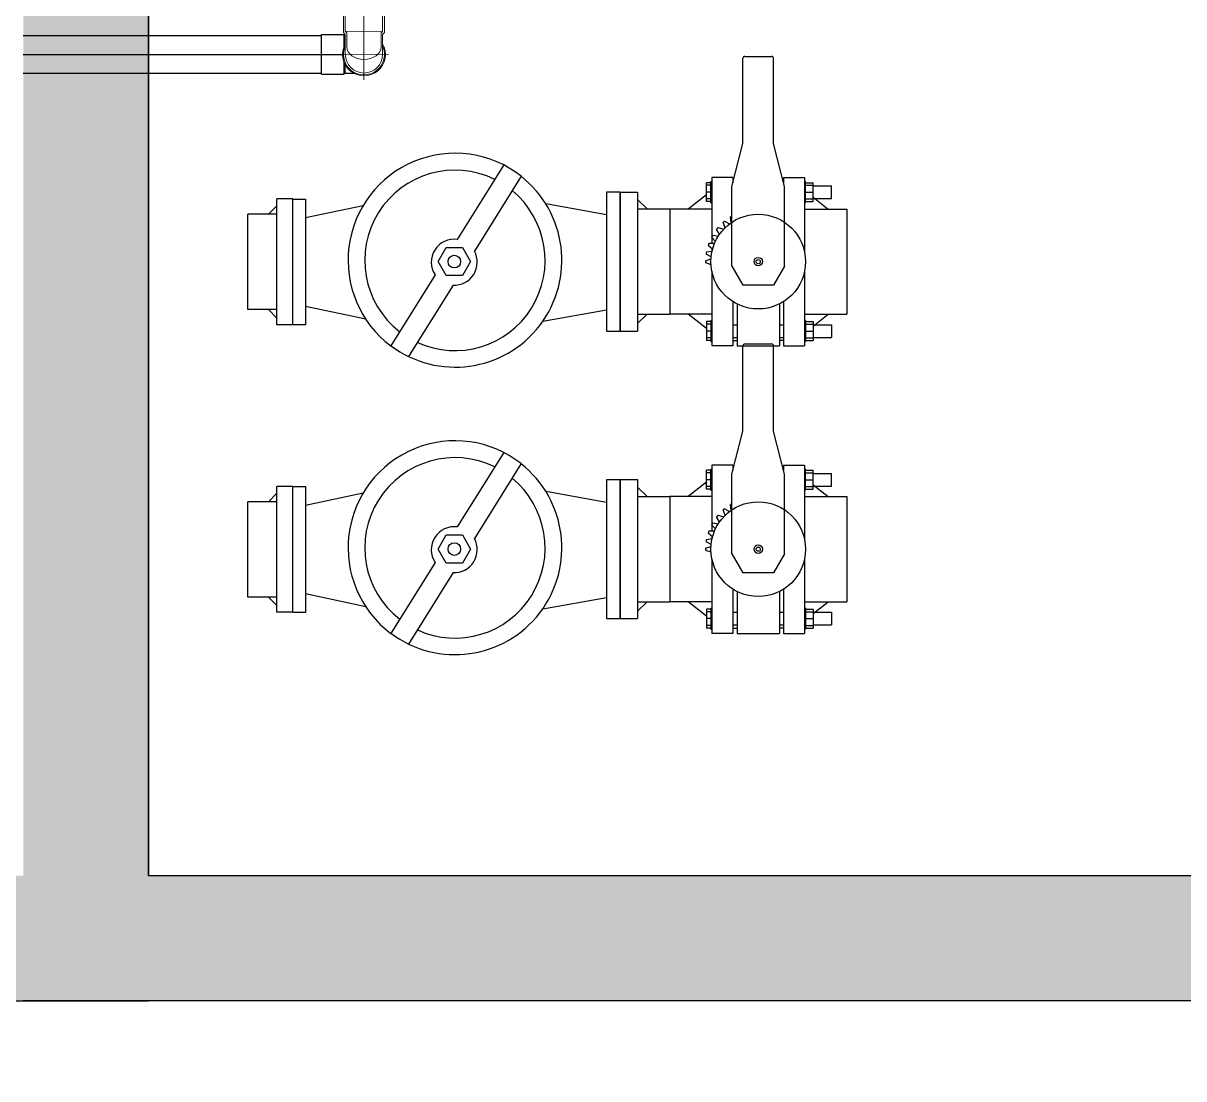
# Model space of a CAD drawing. Header units: millimetres. Extents: x -294625 to 2136527, y -251383 to 128331.
# Drawn here: x 1087274 to 1089127, y -80528 to -78843 of the extents above; entities that cross this region are included whole.
import ezdxf

# ---------------------------------------------------------------- set-up
doc = ezdxf.new("R2010")
doc.units = ezdxf.units.MM
doc.set_wipeout_variables(frame=1)
doc.linetypes.add('CENTER2', pattern=[28.575, 19.05, -3.175, 3.175, -3.175])
for name, color, linetype in [('0.05 Thu đáy', 5, 'Continuous'), ('M-Fitting', 2, 'Continuous'), ('PA- VAN', 2, 'Continuous')]:
    doc.layers.add(name, color=color, linetype=linetype)
for name, color, linetype, lineweight in [('duong bao khuat', 251, 'Continuous', 0), ('Duong tam', 32, 'CENTER2', 0), ('N3-NOTE', 11, 'Continuous', 13), ('Net manh', 54, 'Continuous', 0), ('Phu kien uPVC', 3, 'Continuous', 0)]:
    doc.layers.add(name, color=color, linetype=linetype, lineweight=lineweight)
doc.styles.add('P-VNTIMEH', font='vntimeh.shx', dxfattribs={"width": 0.75, "height": 300})
doc.dimstyles.new('N-NOTE', dxfattribs={"dimtxt": 200, "dimasz": 30, "dimexe": 50, "dimexo": 50, "dimgap": 100, "dimtad": 1, "dimdec": 0, "dimdsep": 46, "dimtxsty": 'P-VNTIMEH', "dimblk": 'OPEN30', "dimcen": 0, "dimse1": 1, "dimse2": 1, "dimclrd": 256, "dimclre": 7, "dimclrt": 256, "dimadec": 0, "dimazin": 0, "dimtfac": 1, "dimtdec": 0, "dimtix": 1, "dimtmove": 2, "dimatfit": 3, "dimldrblk": 'OPEN30', "dimfxl": 1, "dimtolj": 1, "dimtzin": 0, "dimarcsym": 0})

# ---------------------------------------------------------------- blocks, each defined once
blk = doc.blocks.new('*U394')
for p, q in [((-30, -30.5), (-30, -9.6)), ((30, -30.5), (30, -9.6)), ((-30, -30.5), (-31.5, -32)), ((-31.5, -68), (-31.5, -32)), ((-31.5, -32), (31.5, -32)), ((-30, -30.5), (-7.9, -30.5)), ((0, -68), (0, -32)), ((7.9, -30.5), (30, -30.5)), ((30, -30.5), (31.5, -32)), ((31.5, -68), (31.5, -32)), ((31.5, -68), (-31.5, -68))]:
    blk.add_line(p, q)
blk.add_circle((0, 0), 31.5)
at = {"color": 8}
blk.add_circle((0, 0), 30, dxfattribs=at)
blk = doc.blocks.new('B88100C1')
at = {"color": 0}
blk.add_wipeout([(-50, 60.5), (-50, -60.5), (-50.6, -60.5), (-52, -60.5), (-54.7, -60.5), (-55.3, -60.5), (-56.1, -60.5), (-57.5, -60.5), (-58.3, -60.5), (-59, -60.5), (-59.5, -60.5), (-60.2, -60.5), (-63.7, -60.5), (-65, -60.5), (-66, -60.5), (-67, -60.5), (-67.5, -60.5), (-68, -60.5), (-69.1, -60.5), (-69.2, -60.5), (-105.7, -60.5), (-111.2, -55), (-138.8, -55), (-147.4, -59.1), (-154.5, -61.3), (-166.5, -63.2), (-176.3, -62.9), (-186, -61.2), (-200.2, -55.6), (-211.8, -47.5), (-223.1, -34.3), (-228.4, -24.3), (-231.8, -13.6), (-233.2, 0), (-232.6, 8.8), (-231.1, 16.3), (-227.8, 25.7), (-223.7, 33.5), (-217.6, 41.6), (-210.2, 48.8), (-202.9, 54), (-193, 58.9), (-180, 62.5), (-171.8, 63.2), (-170, 63.2), (-163.2, 62.9), (-156.5, 61.8), (-148.8, 59.6), (-142.6, 57), (-138.8, 55), (-111.2, 55), (-105.7, 60.5), (-69.2, 60.5), (-68.7, 60.5), (-67.7, 60.5), (-66.1, 60.5), (-64.7, 60.5), (-63.9, 60.5), (-63.7, 60.5), (-60.2, 60.5), (-60, 60.5), (-59.3, 60.5), (-57.8, 60.5), (-57, 60.5), (-56, 60.5), (-55.5, 60.5), (-54.7, 60.5), (-52, 60.5), (-51, 60.5), (-50.4, 60.5)], dxfattribs=at).dxf.layer = 'duong bao khuat'
at = {"layer": 'Duong tam', "color": 8, "ltscale": 50}
for p, q in [((-170, 72.5), (-170, -72.5)), ((-245, 0), (-38.5, 0))]:
    blk.add_line(p, q, dxfattribs=at)
at = {"layer": 'Net manh', "color": 0, "ltscale": 50}
for p, q in [((-106.7, 50.5), (-148.2, 50.5)), ((-102.2, 55), (-106.7, 50.5)), ((-50, 55), (-102.2, 55)), ((-102.2, 55), (-102.2, -55)), ((-106.7, -50.5), (-148.2, -50.5)), ((-102.2, -55), (-106.7, -50.5)), ((-102.2, -55), (-50, -55))]:
    blk.add_line(p, q, dxfattribs=at)
for radius, start, end in [(63.2, 60.4092, 299.5908), (55, 90, 270)]:
    blk.add_arc((-170, 0), radius, start, end, dxfattribs=at)
blk.add_ellipse((-148.2, 0), major_axis=(0, -50.5), ratio=0.72863, start_param=3.141593, end_param=6.283185, dxfattribs=at)
at = {"layer": 'Phu kien uPVC', "color": 0, "ltscale": 50}
for p, q in [((-170, 55), (-111.2, 55)), ((-105.7, 60.5), (-111.2, 55)), ((-50, 60.5), (-105.7, 60.5)), ((-50, 60.5), (-50, -60.5)), ((-170, -55), (-111.2, -55)), ((-105.7, -60.5), (-111.2, -55)), ((-105.7, -60.5), (-50, -60.5))]:
    blk.add_line(p, q, dxfattribs=at)
blk.add_arc((-170, 0), 60.5, 65.38, 294.62, dxfattribs=at)
blk = doc.blocks.new('FLANGE-250(SIDE)')
at = {"lineweight": -3, "extrusion": (0, 1, 0)}
for p, q in [((0, 200), (0, -200)), ((0, 200), (50, 200)), ((50, 200), (50, -200)), ((50, 151.5), (142.5, 151.5)), ((142.5, 151.5), (142.5, -151.5)), ((50, -151.5), (142.5, -151.5)), ((0, -200), (50, -200))]:
    blk.add_line(p, q, dxfattribs=at)
at = {"lineweight": -3, "extrusion": (-6.12323e-17, 6.12323e-17, -1)}
blk.add_line((50, 178.5), (77, 151.5), dxfattribs=at)
at = {"lineweight": -3, "extrusion": (-6.12323e-17, -6.12323e-17, -1)}
blk.add_line((50, -178.5), (77, -151.5), dxfattribs=at)
blk = doc.blocks.new('bau loc')
at = {"layer": 'M-Fitting', "lineweight": -3}
for p, q in [((676893.7, 1090364.4), (676908.2, 1090445.3)), ((677049.7, 1090360.7), (677034.6, 1090445.3)), ((676857.1, 1090331.9), (676956.6, 1090269.8)), ((676842.4, 1090308.8), (676941.2, 1090247.1)), ((677001.8, 1090241.6), (677096.5, 1090182.5)), ((676988.3, 1090217.7), (677082.5, 1090158.9)), ((676896.5, 1090122.1), (676912.7, 1090045.5)), ((677047, 1090125.6), (677030.1, 1090045.5))]:
    blk.add_line(p, q, dxfattribs=at)
for points in [[(676878.5, 1090445.3), (677062.8, 1090445.3), (677062.8, 1090463.4), (676878.5, 1090463.4)], [(676970.5, 1090264.7), (676989.1, 1090254), (676989.1, 1090232.4), (676970.5, 1090221.7), (676951.8, 1090232.4), (676951.8, 1090254)], [(677054.5, 1090028.7), (676887.6, 1090028.7), (676887.6, 1090045.5), (677054.5, 1090045.5)]]:
    blk.add_lwpolyline(points, close=True, dxfattribs=at)
blk.add_circle((676970.6, 1090243.1), 8.32, dxfattribs=at)
for centre, radius, start, end in [((676968.9, 1090244.2), 141.7, 323.0693, 141.8898), ((676969, 1090244), 119.7, 335.3797, 140.6794), ((676968.9, 1090244.2), 142, 141.9019, 323.0817), ((676969, 1090244), 119.7, 153.8291, 322.23), ((676971.4, 1090243.1), 30.5, 357.067, 118.9921), ((676971.4, 1090243.1), 30.5, 172.467, 303.5921)]:
    blk.add_arc(centre, radius, start, end, dxfattribs=at)
for p, xscale, yscale, zscale, rotation in [((676970.6, 1090463.4), 0.4606957469489189, 0.4606957469489189, 0.4606957469489189, 89.99999999935461), ((676971, 1090028.7), 0.417265244003375, 0.417265244003375, 0.417265244003375, 269.9999999993546)]:
    blk.add_blockref('FLANGE-250(SIDE)', p, dxfattribs=dict(at, xscale=xscale, yscale=yscale, zscale=zscale, rotation=rotation))
blk = doc.blocks.new('van chặn PVC')
at = {"layer": 'PA- VAN', "color": 0}
for p, q in [((217269.3, 32574.4), (217169.3, 32574.4)), ((217169.3, 32534.4), (217169.3, 32574.4)), ((217269.3, 32534.4), (217269.3, 32574.4)), ((217155.7, 32539.4), (217169.3, 32556.9)), ((217282.9, 32539.4), (217269.3, 32556.9)), ((217162.3, 32539.4), (217144.3, 32539.4)), ((217144.3, 32535.4), (217144.3, 32539.4)), ((217146.9, 32535.4), (217146.9, 32539.4)), ((217153.3, 32535.4), (217153.3, 32539.4)), ((217159.8, 32535.4), (217159.8, 32539.4)), ((217162.3, 32535.4), (217162.3, 32539.4)), ((217218.4, 32540.3), (217216.7, 32535.2)), ((217220.2, 32540.3), (217222, 32535.2)), ((217223.8, 32535.1), (217226.3, 32539.8)), ((217228.6, 32539.4), (217229.3, 32534.2)), ((217231, 32533.7), (217234.6, 32537.9)), ((217236.7, 32537.2), (217236.7, 32531.8)), ((217276.3, 32539.4), (217294.3, 32539.4)), ((217276.3, 32535.4), (217276.3, 32539.4)), ((217278.9, 32535.4), (217278.9, 32539.4)), ((217285.3, 32535.4), (217285.3, 32539.4)), ((217291.8, 32535.4), (217291.8, 32539.4)), ((217294.3, 32535.4), (217294.3, 32539.4)), ((217139.3, 32514.4), (217139.3, 32534.4)), ((217210.2, 32534.4), (217139.3, 32534.4)), ((217163.3, 32535.4), (217143.3, 32535.4)), ((217143.3, 32535.4), (217143.3, 32534.4)), ((217163.3, 32535.4), (217163.3, 32534.4)), ((217231.6, 32534.4), (217229.3, 32534.4)), ((217242.3, 32534.4), (217236.7, 32534.4)), ((217238.5, 32531), (217242.5, 32534.6)), ((217299.3, 32534.4), (217242.9, 32534.4)), ((217244.3, 32533.6), (217243.5, 32528.2)), ((217245.4, 32527), (217249.9, 32529.9)), ((217251.6, 32528.4), (217250, 32523.2)), ((217275.3, 32535.4), (217295.3, 32535.4)), ((217275.3, 32535.4), (217275.3, 32534.4)), ((217295.3, 32535.4), (217295.3, 32534.4)), ((217299.3, 32514.4), (217299.3, 32534.4)), ((217181.3, 32514.4), (217139.3, 32514.4)), ((217144.3, 32514.4), (217144.3, 32510.4)), ((217147.3, 32514.4), (217147.3, 32510.4)), ((217159.3, 32514.4), (217159.3, 32510.4)), ((217215, 32515.3), (217196.9, 32504.8)), ((217215, 32515.3), (217290.6, 32515.3)), ((217251.5, 32521.7), (217256.7, 32523.5)), ((217257.8, 32522.2), (217255.1, 32517.6)), ((217256.3, 32515.9), (217261.8, 32516.7)), ((217290.6, 32515.3), (217331.4, 32504.8)), ((217299.3, 32514.4), (217294.2, 32514.4)), ((217294.3, 32514.4), (217294.3, 32514.3)), ((217139.3, 32510.4), (217139.3, 32470.2)), ((217179.1, 32510.4), (217139.3, 32510.4)), ((217196.9, 32475.8), (217196.9, 32504.8)), ((217331.4, 32504.8), (217412.5, 32504.8)), ((217414.3, 32502.9), (217414.3, 32477.6)), ((217179.1, 32470.2), (217139.3, 32470.2)), ((217144.3, 32466.2), (217144.3, 32470.2)), ((217147.3, 32470.2), (217147.3, 32466.2)), ((217159.3, 32470.2), (217159.3, 32466.2)), ((217215, 32465.3), (217196.9, 32475.8)), ((217290.6, 32465.3), (217331.4, 32475.8)), ((217331.4, 32475.8), (217412.5, 32475.8)), ((217139.3, 32466.2), (217139.3, 32446.2)), ((217181.3, 32466.2), (217139.3, 32466.2)), ((217181.3, 32466.2), (217169.3, 32466.2)), ((217215, 32465.3), (217290.6, 32465.3)), ((217299.3, 32466.2), (217294.2, 32466.2)), ((217294.3, 32466.2), (217294.3, 32466.2)), ((217299.3, 32466.2), (217299.3, 32446.2)), ((217210.2, 32446.2), (217139.3, 32446.2)), ((217143.3, 32445.2), (217143.3, 32446.2)), ((217163.3, 32445.2), (217143.3, 32445.2)), ((217144.3, 32445.2), (217144.3, 32438.2)), ((217162.3, 32438.2), (217144.3, 32438.2)), ((217146.9, 32445.2), (217146.9, 32438.2)), ((217147.3, 32438.2), (217147.3, 32420.5)), ((217153.3, 32445.2), (217153.3, 32438.2)), ((217158.1, 32438.2), (217169.3, 32423.7)), ((217159.3, 32438.2), (217159.3, 32420.5)), ((217159.8, 32445.2), (217159.8, 32438.2)), ((217162.3, 32445.2), (217162.3, 32438.2)), ((217163.3, 32445.2), (217163.3, 32446.2)), ((217169.3, 32446.2), (217169.3, 32406.2)), ((217299.3, 32446.2), (217228.4, 32446.2)), ((217269.3, 32446.2), (217269.3, 32406.2)), ((217280.6, 32438.2), (217269.3, 32423.7)), ((217275.3, 32445.2), (217275.3, 32446.2)), ((217275.3, 32445.2), (217295.3, 32445.2)), ((217276.3, 32445.2), (217276.3, 32438.2)), ((217276.3, 32438.2), (217294.3, 32438.2)), ((217278.9, 32445.2), (217278.9, 32438.2)), ((217279.3, 32438.2), (217279.3, 32420.5)), ((217285.3, 32445.2), (217285.3, 32438.2)), ((217291.3, 32438.2), (217291.3, 32420.5)), ((217291.8, 32445.2), (217291.8, 32438.2)), ((217294.3, 32445.2), (217294.3, 32438.2)), ((217295.3, 32445.2), (217295.3, 32446.2)), ((217159.3, 32420.5), (217147.3, 32420.5)), ((217279.3, 32420.5), (217291.3, 32420.5)), ((217269.3, 32406.2), (217169.3, 32406.2))]:
    blk.add_line(p, q, dxfattribs=at)
for radius in [45, 4, 2]:
    blk.add_circle((217219.3, 32490.3), radius, dxfattribs=at)
for centre, radius, start, end in [((217219.3, 32490.3), 50, 88.9661, 91.0339), ((217219.3, 32490.3), 50, 79.2983, 81.9789), ((217219.3, 32490.3), 50, 69.6749, 72.2523), ((217219.3, 32490.3), 50, 59.992, 62.3621), ((217219.3, 32490.3), 50, 49.7483, 52.3504), ((217219.3, 32490.3), 50, 39.7411, 41.6297), ((217219.3, 32490.3), 50, 30, 31.8381), ((217412.5, 32502.9), 1.87, 0, 90), ((217412.5, 32477.6), 1.87, 270, 0)]:
    blk.add_arc(centre, radius, start, end, dxfattribs=at)
blk = doc.blocks.new('PMBCB')
for points in [[(0, 2700), (-2900, 2700), (-2900, -200), (0, -200)], [(-200, 2700), (6600, 2700), (6600, -200), (-200, -200)], [(0, 0), (0, 2500)]]:
    blk.add_lwpolyline(points)
blk.add_lwpolyline([(0, 0), (5000, 0), (5000, 2500), (0, 2500)], close=True)
at = {"layer": '0.05 Thu đáy'}
for p, q in [((-200, 1341, 0), (276.3, 1341, 0)), ((-200, 1281, 0), (276.3, 1281, 0))]:
    blk.add_line(p, q, dxfattribs=at)
at = {"layer": '0.05 Thu đáy', "color": 8}
blk.add_line((-200, 1311, 0), (276.3, 1311, 0), dxfattribs=at)
at = {"layer": '0.05 Thu đáy', "rotation": 270}
blk.add_blockref('*U394', (344.3, 1311), dxfattribs=at)
at = {"layer": '0.05 Thu đáy', "lineweight": -3}
for name, p, xscale, yscale, zscale, rotation in [('van chặn PVC', (55557.6, -363948.3), 1.680000000152587, 1.680000000152587, 1.680000000152587, 90), ('bau loc', (-1311638.3, 815726.2), 1.203517612799521, 1.203517612799521, 1.203517612799521, 270), ('van chặn PVC', (55557.6, -364407.4), 1.680000000152587, 1.680000000152587, 1.680000000152587, 90), ('bau loc', (-1311638.3, 815267.2), 1.203517612799521, 1.203517612799521, 1.203517612799521, 270)]:
    blk.add_blockref(name, p, dxfattribs=dict(at, xscale=xscale, yscale=yscale, zscale=zscale, rotation=rotation))
at = {"layer": '0.05 Thu đáy', "xscale": 0.5420573960465385, "yscale": 0.5420573960465385, "zscale": 0.5420573960465385, "rotation": 89.96356499600276}
blk.add_blockref('B88100C1', (344.3, 1403.2), dxfattribs=at)
h = blk.add_hatch()
h.set_pattern_fill('BTCT2', color=8, scale=30, pattern_type=2)
h.set_pattern_definition([(50, (-27194.2, -11189.96), (215.17805, -18.8256), [22.5, -247.5]), (355, (-27194.2, -11189.96), (-41.6254, 225.6576), [18, -198]), (100.4514, (-27176.26, -11191.53), (173.5528, 206.8319), [19.122, -210.3426]), (46.1842, (-27194.2, -11129.96), (320.1723, -49.6557), [33.75, -371.25]), (96.6356, (-27167.5, -11134.1), (280.3988, 292.2354), [28.683, -315.514]), (351.1842, (-27194.2, -11129.96), (280.3986, 292.2356), [27, -297]), (21, (-27164.2, -11144.96), (179.0721, -120.7857), [22.5, -247.5]), (326, (-27164.2, -11144.96), (72.9946, 217.545), [18, -198]), (71.4514, (-27149.27, -11155.03), (252.0668, 96.7591), [19.122, -210.3426]), (37.5, (-27194.194, -11189.96), (3.64796, 99.86816), [0, -195.6, 0, -201, 0, -198.75]), (7.5, (-27194.19, -11189.96), (78.92086, 118.3235), [0, -114.6, 0, -191.1, 0, -75.75]), (327.5, (-27261.094, -11189.96), (160.14673, -6.76646), [0, -75, 0, -234, 0, -310.5]), (317.5, (-27291.1, -11189.96), (174.95585, 30.0315), [0, -97.5, 0, -155.4, 0, -220.5]), (45, (-27194.19, -11189.96), (-63.6396, 63.6396), []), (45, (-27194.19, -11168.96), (-63.6396, 63.6396), [])])
h.paths.add_polyline_path([(6600, 2700), (-2900, 2700), (-2900, -200), (6600, -200)])
h.paths.add_polyline_path([(5000, 2500), (5000, 0), (0, 0), (0, 2500)], flags=16)
h.paths.add_polyline_path([(5200, 2500), (6400, 2500), (6400, 0), (5200, 0)], flags=16)
h.paths.add_polyline_path([(-200, 2500), (-200, 0), (-2700, 0), (-2700, 2500)], flags=16)
h.paths.add_polyline_path([(5351, 389.3), (6075.7, 389.3), (6075.7, 539.3), (5351, 539.3)], flags=0)
h.paths.add_polyline_path([(5451.7, 547.4), (5986, 547.4), (5986, 775.9), (5451.7, 775.9)], flags=0)
h.paths.add_polyline_path([(4155.1, 389.3), (4879.8, 389.3), (4879.8, 539.3), (4155.1, 539.3)], flags=0)
h.paths.add_polyline_path([(4255.8, 547.4), (4790.1, 547.4), (4790.1, 775.9), (4255.8, 775.9)], flags=0)
h.paths.add_polyline_path([(-1032.1, 389.3), (-307.4, 389.3), (-307.4, 539.3), (-1032.1, 539.3)], flags=0)
h.paths.add_polyline_path([(-931.4, 547.4), (-397.1, 547.4), (-397.1, 775.9), (-931.4, 775.9)], flags=0)
blk = doc.blocks.new('_Open30')
at = {"color": 0, "linetype": 'ByBlock', "lineweight": -2}
for p, q in [((-1, 0.2679), (0, 0)), ((0, 0), (-1, -0.2679)), ((0, 0), (-1, 0))]:
    blk.add_line(p, q, dxfattribs=at)

msp = doc.modelspace()

# ---------------------------------------------------------------- block references
msp.add_blockref('PMBCB', (1087473.7, -80204))

# ---------------------------------------------------------------- next in the draw order: leaders
at = {"layer": 'N3-NOTE'}
msp.add_leader([(1085929.6, -80404), (1085929.6, -90992.5), (1109854.4, -90992.5)], dimstyle='N-NOTE', override={"dimasz": 300, "dimgap": 100, "dimtad": 0}, dxfattribs=at)

doc.saveas('drawing.dxf')
